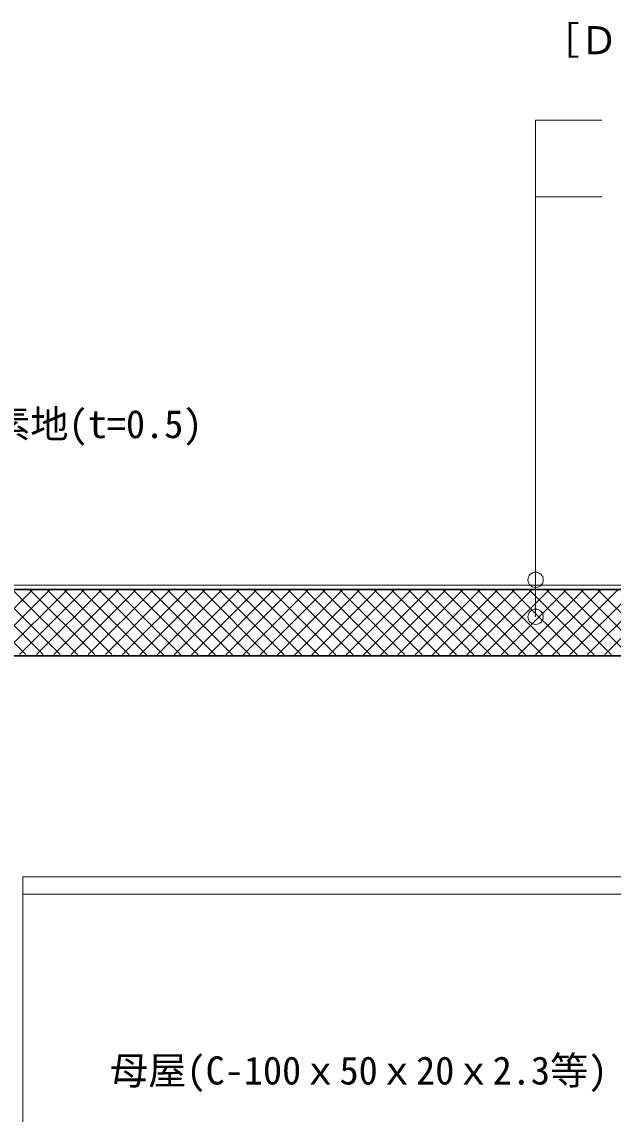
# Model space of a CAD drawing. Units: millimetres, scale not verified. Extents: x -1380 to 1380, y -955 to 955.
# Drawn here: x -231 to 78, y -384 to 186 of the extents above; entities that cross this region are included whole.
import ezdxf
from ezdxf.enums import TextEntityAlignment as Align

# ---------------------------------------------------------------- set-up
doc = ezdxf.new("R2010")
doc.units = ezdxf.units.MM
doc.header["$LTSCALE"] = 3
for name, color, linetype, lineweight in [('0-1_BOUSUI', 1, 'Continuous', 18), ('0-2_MOJI', 7, 'Continuous', 18), ('0-3_HATCH', 9, 'Continuous', 18), ('0-6_TEKKOTU', 7, 'Continuous', 18), ('0-7_dannnetu', 6, 'Continuous', 18)]:
    doc.layers.add(name, color=color, linetype=linetype, lineweight=lineweight)
doc.styles.add('ＭＳ ゴシック', font='')
doc.styles.get('ＭＳ ゴシック').set_extended_font_data('MS Gothic')

msp = doc.modelspace()

# ---------------------------------------------------------------- linework, layer by layer
at = {"layer": '0-1_BOUSUI'}
for points in [[(-690.016, 178.058), (-586.216, 178.058), (-563.816, 176.16), (-513.816, 176.16), (-513.816, 146.16), (-513.816, -51.513), (-512.357, -58.897), (-504.614, -102.81), (-502.904, -105.772), (-499.69, -106.942), (-455.085, -106.942), (-440.339, -110.04), (539.749, -110.04)], [(-680.016, 180.058), (-586.131, 180.058), (-563.731, 178.16), (-511.816, 178.16), (-511.816, 146.16), (-511.816, -51.317), (-510.391, -58.53), (-502.705, -102.116), (-501.535, -104.142), (-499.337, -104.942), (-454.877, -104.942), (-440.131, -108.04), (539.749, -108.04)]]:
    msp.add_lwpolyline(points, dxfattribs=at)
at = {"layer": '0-2_MOJI'}
for p, q in [((37.481, -124.455), (37.481, 134.5)), ((37.481, 134.5), (72.057, 134.5)), ((37.481, 94.5), (72.057, 94.5))]:
    msp.add_line(p, q, dxfattribs=at)
for centre in [(37.481, -105.168), (37.481, -124.455)]:
    msp.add_circle(centre, 4, dxfattribs=at)
at = {"layer": '0-3_HATCH'}
for p, q in [((-228.469, -144.186), (-262.264, -110.39)), ((-258.712, -144.166), (-224.937, -110.39)), ((-219.483, -144.192), (-253.284, -110.39)), ((-249.738, -144.172), (-215.956, -110.39)), ((-210.496, -144.198), (-244.304, -110.39)), ((-240.763, -144.178), (-206.976, -110.39)), ((-201.51, -144.204), (-235.324, -110.39)), ((-231.789, -144.184), (-197.996, -110.39)), ((-192.524, -144.21), (-226.343, -110.39)), ((-222.815, -144.19), (-189.016, -110.39)), ((-183.538, -144.215), (-217.363, -110.39)), ((-213.84, -144.196), (-180.035, -110.39)), ((-174.552, -144.221), (-208.383, -110.39)), ((-204.866, -144.201), (-171.055, -110.39)), ((-165.566, -144.227), (-199.402, -110.39)), ((-195.892, -144.207), (-162.075, -110.39)), ((-156.58, -144.233), (-190.422, -110.39)), ((-186.917, -144.213), (-153.094, -110.39)), ((-147.593, -144.239), (-181.442, -110.39)), ((-177.943, -144.219), (-144.114, -110.39)), ((-138.607, -144.245), (-172.462, -110.39)), ((-168.969, -144.225), (-135.134, -110.39)), ((-129.621, -144.251), (-163.481, -110.39)), ((-159.994, -144.231), (-126.154, -110.39)), ((-120.635, -144.257), (-154.501, -110.39)), ((-151.02, -144.237), (-117.173, -110.39)), ((-111.649, -144.263), (-145.521, -110.39)), ((-142.045, -144.243), (-108.193, -110.39)), ((-102.663, -144.269), (-136.541, -110.39)), ((-133.071, -144.249), (-99.213, -110.39)), ((-93.676, -144.274), (-127.56, -110.39)), ((-124.097, -144.254), (-90.233, -110.39)), ((-84.69, -144.28), (-118.58, -110.39)), ((-115.122, -144.26), (-81.252, -110.39)), ((-75.704, -144.286), (-109.6, -110.39)), ((-106.148, -144.266), (-72.272, -110.39)), ((-66.718, -144.292), (-100.62, -110.39)), ((-97.174, -144.272), (-63.292, -110.39)), ((-57.732, -144.298), (-91.639, -110.39)), ((-88.199, -144.278), (-54.312, -110.39)), ((-48.746, -144.304), (-82.659, -110.39)), ((-79.225, -144.284), (-45.331, -110.39)), ((-39.759, -144.31), (-73.679, -110.39)), ((-70.251, -144.29), (-36.351, -110.39)), ((-30.773, -144.316), (-64.699, -110.39)), ((-61.276, -144.296), (-27.371, -110.39)), ((-21.787, -144.322), (-55.718, -110.39)), ((-52.302, -144.302), (-18.391, -110.39)), ((-12.801, -144.328), (-46.738, -110.39)), ((-43.327, -144.308), (-9.41, -110.39)), ((-3.815, -144.333), (-37.758, -110.39)), ((-34.353, -144.313), (-0.43, -110.39)), ((5.171, -144.339), (-28.778, -110.39)), ((-25.379, -144.319), (8.55, -110.39)), ((14.157, -144.345), (-19.797, -110.39)), ((-16.404, -144.325), (17.53, -110.39)), ((23.144, -144.351), (-10.817, -110.39)), ((-7.43, -144.331), (26.511, -110.39)), ((32.13, -144.357), (-1.837, -110.39)), ((1.544, -144.337), (35.491, -110.39)), ((41.116, -144.363), (7.143, -110.39)), ((10.519, -144.343), (44.471, -110.39)), ((50.102, -144.369), (16.124, -110.39)), ((19.493, -144.349), (53.451, -110.39)), ((59.088, -144.375), (25.104, -110.39)), ((28.467, -144.355), (62.432, -110.39)), ((68.074, -144.381), (34.084, -110.39)), ((37.442, -144.361), (71.412, -110.39)), ((77.061, -144.387), (43.064, -110.39)), ((46.416, -144.366), (80.392, -110.39)), ((86.047, -144.392), (52.045, -110.39)), ((55.391, -144.372), (89.372, -110.39)), ((95.033, -144.398), (61.025, -110.39)), ((64.365, -144.378), (98.353, -110.39)), ((104.019, -144.404), (70.005, -110.39)), ((73.339, -144.384), (107.333, -110.39))]:
    msp.add_line(p, q, dxfattribs=at)
at = {"layer": '0-6_TEKKOTU'}
msp.add_line((-230.016, -269.04), (495.65, -269.04), dxfattribs=at)
msp.add_lwpolyline([(-230.016, -560.04), (-230.016, -260.04), (504.65, -260.04)], dxfattribs=at)
at = {"layer": '0-7_dannnetu'}
for p, q in [((539.749, -110.04), (-549.016, -110.04)), ((539.749, -110.39), (-549.016, -110.39)), ((539.749, -144.69), (-450.016, -144.69)), ((539.749, -145.04), (-450.016, -145.04))]:
    msp.add_line(p, q, dxfattribs=at)

# ---------------------------------------------------------------- texts
at = {"layer": '0-2_MOJI', "style": 'ＭＳ ゴシック'}
for s, p in [('［ＤＩＰＳ－ＶＩＴ\u3000ＳＹＳＴＥＭ］', (40.481, 164.5)), ('ガルバリウム鋼板素地(t=0.5)', (-406.116, -35.689)), ('母屋(C-100ｘ50ｘ20ｘ2.3等)', (-184.64, -372.797))]:
    msp.add_text(s, height=14.66, dxfattribs=at).set_placement(p, align=Align.BOTTOM_LEFT)

doc.saveas('drawing.dxf')
